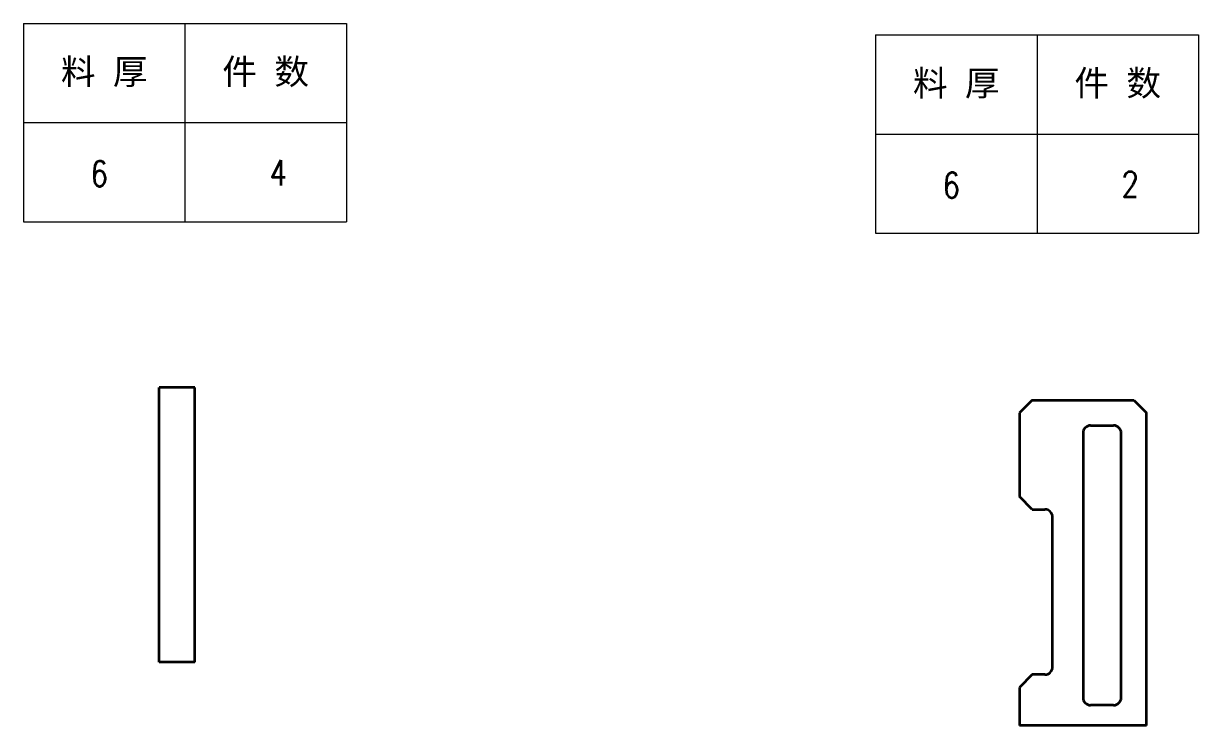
# Model space of a CAD drawing. Header units: millimetres. Extents: x 83639 to 85739, y 1568 to 3511.
# Drawn here: x 84941.3 to 85403.4, y 3235.3 to 3511.4 of the extents above; entities that cross this region are included whole.
import ezdxf
from ezdxf.enums import TextEntityAlignment as Align

# ---------------------------------------------------------------- set-up
doc = ezdxf.new("R2010")
doc.units = ezdxf.units.MM
doc.header["$LTSCALE"] = 0.5
doc.layers.add('标注线', color=3, linetype='Continuous', lineweight=18)
doc.layers.add('粗实线', color=7, linetype='Continuous', lineweight=35)
doc.styles.add('DIM', font='romans.shx', dxfattribs={"width": 0.8, "bigfont": 'bigfont.shx'})
doc.styles.get("Standard").update_dxf_attribs({"font": 'simplex.shx'})

# ---------------------------------------------------------------- blocks, each defined once
blk = doc.blocks.new('*T49')
at = {"color": 0, "linetype": 'ByBlock', "lineweight": -2, "transparency": 16777216}
for p, q in [((0, 0), (127, 0)), ((0, 0), (0, -78)), ((63.5, 0), (63.5, -78)), ((127, 0), (127, -78)), ((0, -39), (127, -39)), ((0, -78), (127, -78))]:
    blk.add_line(p, q, dxfattribs=at)
at = {"color": 0, "transparency": 16777216, "char_height": 10, "width": 60.5, "attachment_point": 5}
for s, insert in [('{\\fSimSun|b0|i0|c134|p2;料 厚}', (31.75, -19.5)), ('{\\fSimSun|b0|i0|c134|p2;件 数}', (95.25, -19.5))]:
    blk.add_mtext(s, dxfattribs=dict(at, insert=insert))
blk = doc.blocks.new('拆图参数')
blk.add_blockref('*T49', (-63.5, 78))
at = {"style": 'DIM', "width": 0.8}
blk.add_attdef('6', text='', height=10, dxfattribs=at).set_placement((-37.13, 18.91), align=Align.MIDDLE_LEFT)
blk.add_attdef('1', text='', height=10, dxfattribs=at).set_placement((36.65, 19.27), align=Align.MIDDLE_CENTER)

msp = doc.modelspace()

# ---------------------------------------------------------------- linework, layer by layer
at = {"layer": '粗实线', "ltscale": 0.35}
for p, q in [((85008.634, 3368.136), (84994.634, 3368.136)), ((85008.634, 3260.136), (84994.634, 3260.136))]:
    msp.add_line(p, q, dxfattribs=at)
at = {"layer": '粗实线'}
for p, q in [((84994.634, 3260.136), (84994.634, 3368.136)), ((85008.634, 3260.136), (85008.634, 3368.136)), ((85337.943, 3363.267), (85377.943, 3363.267)), ((85332.943, 3358.267), (85332.943, 3325.267)), ((85382.943, 3235.267), (85382.943, 3358.267)), ((85357.943, 3350.267), (85357.943, 3246.267)), ((85372.943, 3246.267), (85372.943, 3350.267)), ((85345.943, 3258.267), (85345.943, 3317.267)), ((85382.943, 3235.267), (85332.943, 3235.267))]:
    msp.add_line(p, q, dxfattribs=at)
at = {"layer": '粗实线', "ltscale": 0.176777}
for p, q in [((85337.943, 3363.267), (85332.943, 3358.267)), ((85377.943, 3363.267), (85382.943, 3358.267)), ((85337.943, 3320.267), (85332.943, 3325.267)), ((85337.943, 3255.267), (85332.943, 3250.267))]:
    msp.add_line(p, q, dxfattribs=at)
at = {"layer": '粗实线', "ltscale": 0.225}
for p, q in [((85360.943, 3353.267), (85369.943, 3353.267)), ((85369.943, 3243.267), (85360.943, 3243.267))]:
    msp.add_line(p, q, dxfattribs=at)
at = {"layer": '粗实线', "ltscale": 0.125}
for p, q in [((85337.943, 3320.267), (85342.943, 3320.267)), ((85342.943, 3255.267), (85337.943, 3255.267))]:
    msp.add_line(p, q, dxfattribs=at)
at = {"layer": '粗实线', "ltscale": 0.375}
msp.add_line((85332.943, 3250.267), (85332.943, 3235.267), dxfattribs=at)
at = {"layer": '粗实线'}
for centre, start, end in [((85360.943, 3350.267), 90, 180), ((85369.943, 3350.267), 0, 90), ((85342.943, 3317.267), 0, 90), ((85342.943, 3258.267), 270, 0), ((85360.943, 3246.267), 180, 270), ((85369.943, 3246.267), 270, 0)]:
    msp.add_arc(centre, 3, start, end, dxfattribs=at)

# ---------------------------------------------------------------- block references
at = {"layer": '标注线'}
for p, values in [((85004.769, 3433.357), {'1': '4', '6': '6'}), ((85339.86, 3428.862), {'1': '2', '6': '6'})]:
    msp.add_blockref('拆图参数', p, dxfattribs=at).add_auto_attribs(values)

doc.saveas('drawing.dxf')
